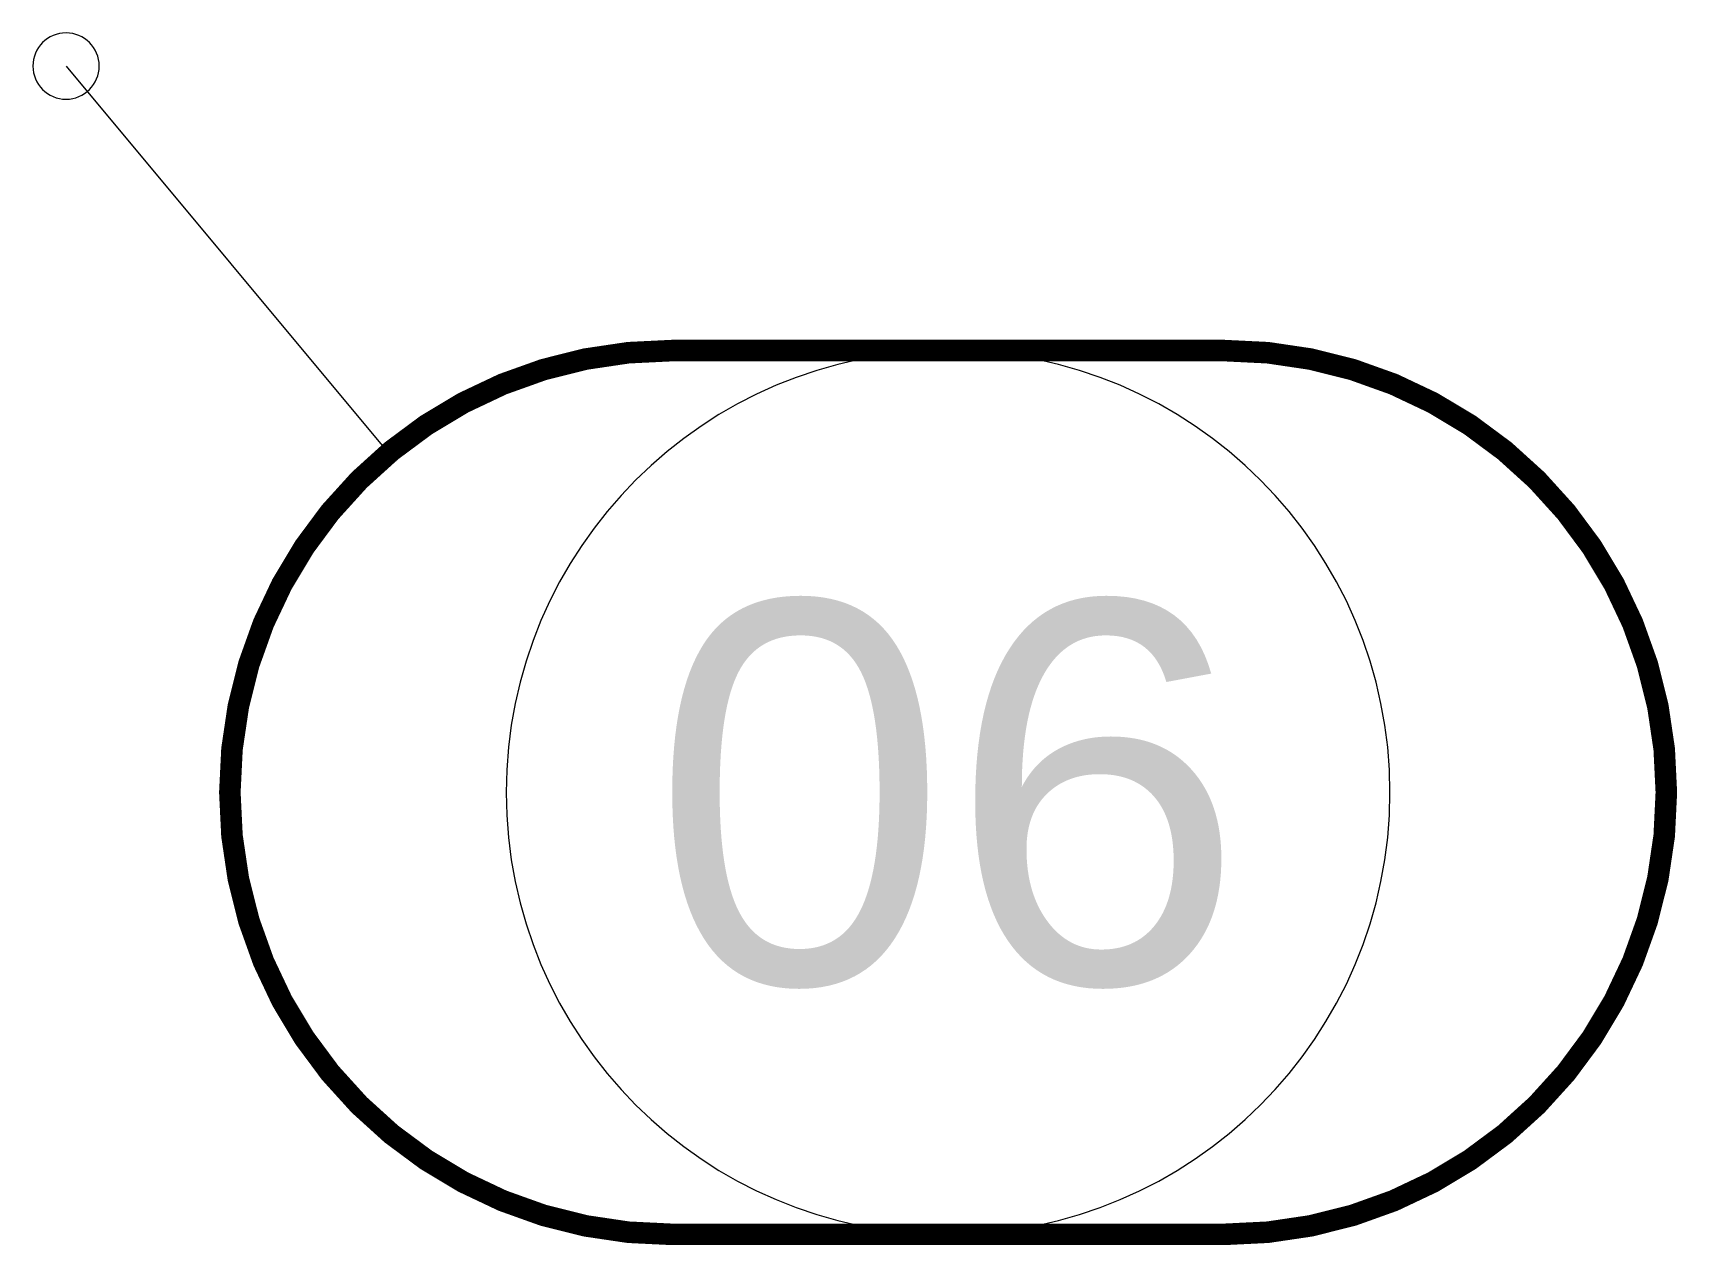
# Model space of a CAD drawing. Header units: millimetres. Extents: x 1875.002 to 1875.492, y 899.28 to 899.641.
import ezdxf
from ezdxf.enums import TextEntityAlignment as Align

# ---------------------------------------------------------------- set-up
doc = ezdxf.new("R2010")
doc.units = ezdxf.units.MM
doc.layers.get('0').update_dxf_attribs({"lineweight": 9})
doc.styles.add('ETICHETTE-ISOLA', font='arial.ttf')

# ---------------------------------------------------------------- blocks, each defined once
blk = doc.blocks.new('*U43')
at = {"color": 21}
blk.add_line((-281.35, -231.7), (-176.22, -105.61), dxfattribs=at)
at = {"color": 0, "const_width": 6.88}
blk.add_lwpolyline([(-88.16, -140.94), (88.16, -140.94, 1), (88.16, 140.94), (-88.16, 140.94, 1)], format="xyb", close=True, dxfattribs=at)
blk.add_circle((0, 0), 140.94)
at = {"color": 21}
blk.add_circle((-281.35, -231.7), 10.57, dxfattribs=at)
at = {"style": 'ETICHETTE-ISOLA', "flags": 8}
blk.add_attdef('NUMERO_?', text='', height=121.83, dxfattribs=at).set_placement((0, 0), align=Align.MIDDLE_CENTER)

msp = doc.modelspace()

# ---------------------------------------------------------------- block references
at = {"color": 3, "linetype": 'Continuous', "ltscale": 0.5}
ref = msp.add_blockref('*U43', (1875.27492, 899.41469), dxfattribs=dict(at, xscale=-0.0009350640000047861, yscale=0.0009350640000047861, zscale=0.0009350640000047861, rotation=180))
ref.add_attrib('NUMERO_?', '06', dxfattribs={"height": 0.113914, "style": 'ETICHETTE-ISOLA'}).set_placement((1875.27492, 899.41469), align=Align.MIDDLE_CENTER)

doc.saveas('drawing.dxf')
